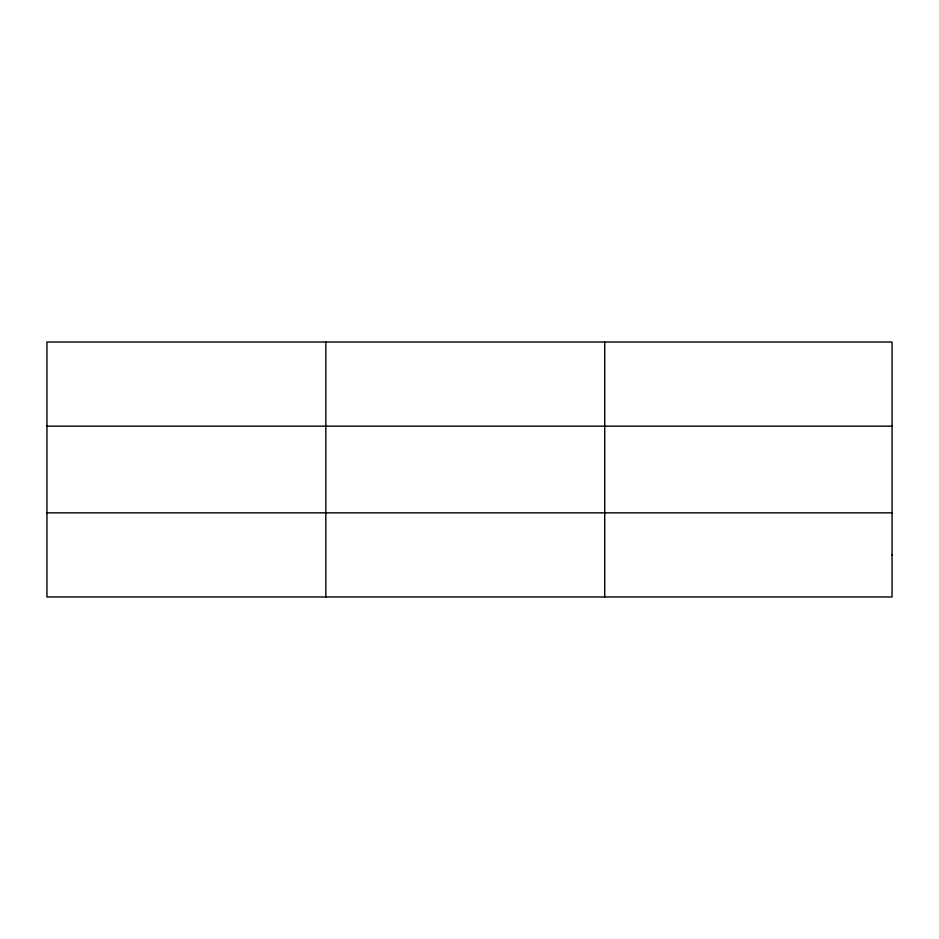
<?xml version="1.0" encoding="UTF-8"?>
<svg xmlns="http://www.w3.org/2000/svg" width="939" height="939" viewBox="0 0 939 939"><rect width="100%" height="100%" fill="white"/><g stroke="black" fill="none" stroke-linecap="round" stroke-linejoin="round"><path stroke-width="1.41" d="M325.833 342.031L325.833 596.969M604.716 342.031L604.716 596.969M46.95 426.165L892.05 426.165M46.95 512.835L892.05 512.835M892.05 554.902L892.05 596.969L46.95 596.969L46.95 342.031L892.05 342.031L892.05 554.902"/></g></svg>
